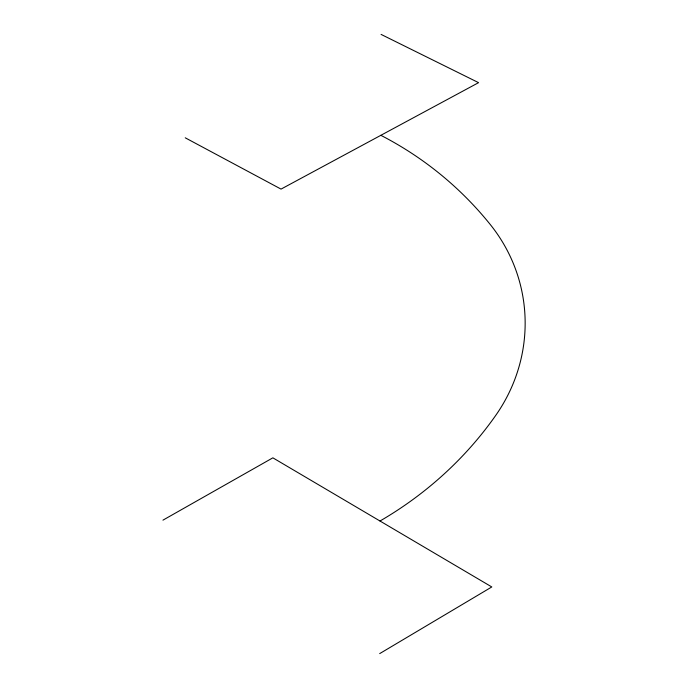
<?xml version="1.0" encoding="UTF-8"?>
<svg xmlns="http://www.w3.org/2000/svg" width="688" height="688" viewBox="0 0 688 688"><rect width="100%" height="100%" fill="white"/><g stroke="black" fill="none" stroke-linecap="round" stroke-linejoin="round"><path stroke-width="1.03" d="M379.707 653.6L491.8 586.95L272.869 457.83L162.953 520.154M381.075 34.4L478.573 82.655L281.039 189.105L185.244 137.806M380.851 135.312A373.765 355.799 -44.9 0 1 490.217 224.46A169.738 162.944 -9.8 0 1 495.652 415.518A348.317 321.27 -22 0 1 380 521.014"/></g></svg>
